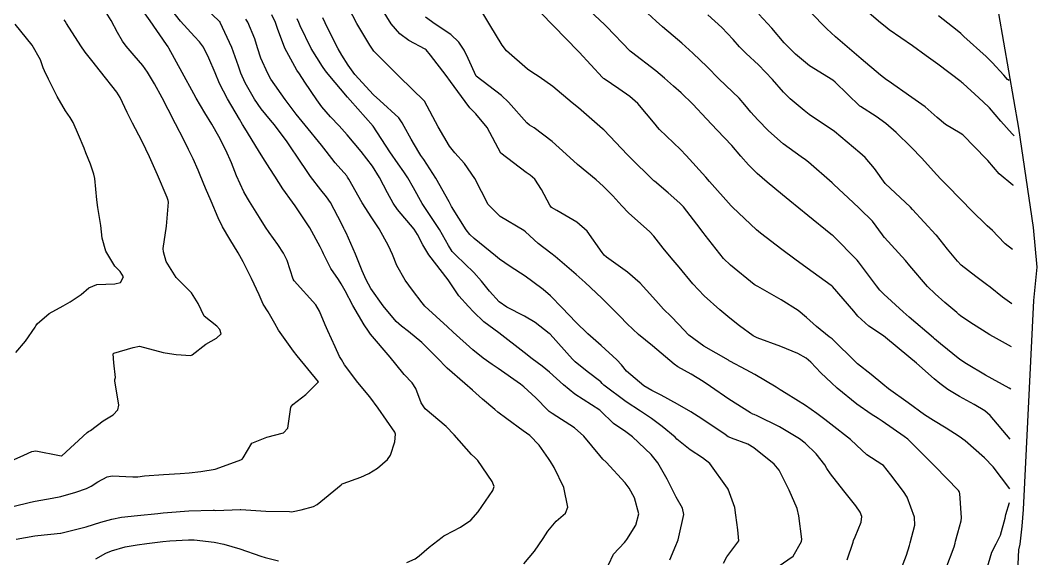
# Model space of a CAD drawing. Header units: metres. Extents: x 298520 to 308411, y 7433745 to 7450750.
# Drawn here: x 300978.7 to 301058, y 7448219.8 to 7448261.8 of the extents above; entities that cross this region are included whole.
import ezdxf

# ---------------------------------------------------------------- set-up
doc = ezdxf.new("R2010")
doc.units = ezdxf.units.M
doc.header["$LTSCALE"] = 10
for name, color, linetype in [('Area', 45, 'Continuous'), ('Curvas de Nivel 1m', 11, 'Continuous'), ('Curvas de Nivel 5m', 15, 'Continuous')]:
    doc.layers.add(name, color=color, linetype=linetype)

msp = doc.modelspace()

# ---------------------------------------------------------------- linework, layer by layer
at = {"layer": 'Area'}
msp.add_polyline3d([(301047.005, 7448330.834, 732.177), (301047.723, 7448323.263, 731.417), (301049.337, 7448313.238, 729.937), (301050.528, 7448302.772, 727.976), (301052.046, 7448289.14, 726.047), (301052.858, 7448284.347, 725.027), (301054.667, 7448267.161, 722.406), (301055.046, 7448262.375, 721.337), (301056.614, 7448253.415, 719.017), (301057.737, 7448245.663, 718.026), (301058.019, 7448242.573, 717.475), (301057.783, 7448239.98, 716.823), (301056.973, 7448223.673, 712.433), (301056.854, 7448222.381, 712.533), (301056.704, 7448220.96, 712.861), (301056.602, 7448220.527, 712.442), (301056.4, 7448216.01, 713.134)], dxfattribs=at)
at = {"layer": 'Curvas de Nivel 1m', "flags": 128}
for points, elevation in [([(300978.153, 7448223.907), (300979.545, 7448224.247), (300979.9, 7448224.334), (300981.218, 7448224.562), (300981.905, 7448224.68), (300983.068, 7448225.016), (300983.908, 7448225.315), (300984.258, 7448225.488), (300984.781, 7448225.831), (300985.517, 7448226.226), (300985.92, 7448226.29), (300987.509, 7448226.214), (300987.919, 7448226.231), (300988.42, 7448226.292), (300989.922, 7448226.405), (300991.2, 7448226.481), (300991.925, 7448226.538), (300992.822, 7448226.632), (300993.929, 7448226.817), (300994.599, 7448227.047), (300995.941, 7448227.541), (300996.051, 7448227.589), (300996.133, 7448227.698), (300996.81, 7448228.836), (300997.959, 7448229.309), (300999.267, 7448229.66), (300999.613, 7448230.01), (300999.832, 7448231.652), (300999.995, 7448231.863), (301001.007, 7448232.636), (301002.013, 7448233.63), (301000.336, 7448235.647), (301000.039, 7448236.031), (300998.889, 7448237.668), (300998.587, 7448238.192), (300998.077, 7448239.078), (300997.698, 7448239.684), (300997.375, 7448240.406), (300996.777, 7448241.693), (300996.126, 7448242.978), (300995.73, 7448243.704), (300995.093, 7448244.761), (300994.509, 7448245.716), (300994.163, 7448246.424), (300993.636, 7448247.728), (300993.194, 7448248.736), (300992.78, 7448249.741), (300992.608, 7448250.145), (300992.216, 7448251.019), (300991.869, 7448251.754), (300991.496, 7448252.496), (300990.841, 7448253.764), (300990.264, 7448254.879), (300989.801, 7448255.775), (300989.206, 7448256.864), (300988.664, 7448257.786), (300988.308, 7448258.294), (300987.612, 7448259.097), (300986.989, 7448259.81), (300986.711, 7448260.198), (300986.334, 7448260.886), (300985.818, 7448261.825), (300984.923, 7448263.276)], 702), ([(301008.885, 7448219.544), (301009.546, 7448219.835), (301009.851, 7448220.059), (301010.645, 7448220.739), (301011.644, 7448221.512), (301011.779, 7448221.605), (301011.874, 7448221.664), (301013.079, 7448222.3), (301013.887, 7448222.849), (301014.444, 7448223.482), (301015.604, 7448225.159), (301015.693, 7448225.463), (301015.536, 7448225.848), (301014.417, 7448227.483), (301014.185, 7448227.726), (301013.948, 7448227.954), (301012.593, 7448229.504), (301011.972, 7448230.144), (301010.331, 7448231.527), (301009.998, 7448232.003), (301009.59, 7448233.118), (301009.313, 7448233.541), (301008.681, 7448234.212), (301008.028, 7448235.019), (301007.604, 7448235.564), (301006.059, 7448237.347), (301005.89, 7448237.582), (301005.576, 7448238.077), (301004.679, 7448239.594), (301004.094, 7448240.722), (301003.781, 7448241.286), (301003.551, 7448241.608), (301002.975, 7448242.471), (301002.389, 7448243.626), (301002.309, 7448243.802), (301002.138, 7448244.156), (301001.331, 7448245.638), (301000.179, 7448247.369), (300999.971, 7448247.653), (300999.225, 7448248.696), (300998.601, 7448249.666), (300998.209, 7448250.276), (300997.661, 7448251.122), (300997.316, 7448251.684), (300996.249, 7448253.426), (300996.085, 7448253.702), (300995.839, 7448254.122), (300994.909, 7448255.714), (300994.291, 7448256.909), (300993.929, 7448257.726), (300993.46, 7448258.879), (300993.029, 7448259.739), (300992.724, 7448260.142), (300992.331, 7448260.556), (300991.24, 7448261.761), (300990.36, 7448262.893)], 704), ([(301047.482, 7448219.085), (301047.853, 7448220.12), (301048.087, 7448220.851), (301048.156, 7448221.077), (301048.506, 7448222.452), (301048.482, 7448223.074), (301047.908, 7448224.625), (301047.64, 7448225.083), (301046.649, 7448226.376), (301046.062, 7448227.099), (301045.944, 7448227.192), (301044.768, 7448227.934), (301043.959, 7448228.695), (301043.506, 7448229.135), (301041.975, 7448230.334), (301041.507, 7448230.686), (301040.859, 7448231.167), (301039.992, 7448231.778), (301038.475, 7448232.726), (301038.01, 7448233.011), (301037.705, 7448233.203), (301036.023, 7448234.195), (301035.355, 7448234.559), (301034.09, 7448235.249), (301034.033, 7448235.278), (301033.976, 7448235.308), (301032.05, 7448236.413), (301030.889, 7448237.282), (301030.071, 7448238.124), (301029.514, 7448238.735), (301028.924, 7448239.307), (301028.513, 7448239.739), (301028.092, 7448240.244), (301027.088, 7448241.33), (301026.115, 7448242.175), (301024.453, 7448243.365), (301024.283, 7448243.516), (301024.136, 7448243.718), (301022.948, 7448245.382), (301022.163, 7448246.078), (301020.598, 7448246.984), (301020.18, 7448247.227), (301020.035, 7448247.412), (301019.408, 7448248.635), (301018.869, 7448249.43), (301018.515, 7448249.744), (301018.208, 7448249.959), (301016.223, 7448251.46), (301015.165, 7448253.471), (301014.263, 7448254.532), (301013.794, 7448255.013), (301013.435, 7448255.493), (301012.296, 7448257.068), (301011.948, 7448257.514), (301010.725, 7448259.12), (301010.399, 7448259.529), (301010.323, 7448259.584), (301009.035, 7448260.254), (301008.335, 7448260.782), (301007.663, 7448261.567), (301006.535, 7448263.414)], 711), ([(301055.913, 7448225.29), (301054.631, 7448227.003), (301053.95, 7448227.712), (301052.432, 7448229.025), (301051.966, 7448229.374), (301050.951, 7448230.023), (301049.978, 7448230.609), (301049.267, 7448231.067), (301047.996, 7448231.984), (301046.45, 7448233.096), (301046.016, 7448233.436), (301045.109, 7448234.199), (301044.032, 7448235.041), (301043.927, 7448235.131), (301042.06, 7448236.972), (301041.845, 7448237.153), (301040.84, 7448237.938), (301040.077, 7448238.638), (301039.403, 7448239.187), (301038.091, 7448240.015), (301036.263, 7448241.057), (301036.102, 7448241.143), (301036.056, 7448241.174), (301035.992, 7448241.222), (301034.125, 7448242.729), (301033.594, 7448243.255), (301032.151, 7448245.071), (301031.999, 7448245.272), (301031.501, 7448245.938), (301030.461, 7448247.287), (301030.186, 7448247.579), (301029.271, 7448248.381), (301028.203, 7448249.284), (301028.162, 7448249.32), (301026.222, 7448251.219), (301026.16, 7448251.279), (301026.096, 7448251.342), (301024.252, 7448253.286), (301024.16, 7448253.371), (301022.269, 7448254.994), (301021.798, 7448255.395), (301020.292, 7448256.678), (301019.217, 7448257.426), (301018.649, 7448257.778), (301018.309, 7448258.032), (301016.676, 7448259.456), (301016.327, 7448259.884), (301015.368, 7448261.47), (301014.368, 7448263.123)], 713), ([(301055.963, 7448229.17), (301054.404, 7448231.006), (301053.988, 7448231.367), (301053.142, 7448231.872), (301052.005, 7448232.49), (301051.099, 7448233.044), (301050.463, 7448233.499), (301050.021, 7448233.866), (301048.64, 7448235.074), (301048.04, 7448235.578), (301046.218, 7448237.098), (301046.064, 7448237.207), (301044.928, 7448237.974), (301044.079, 7448238.756), (301043.746, 7448239.133), (301042.102, 7448241.061), (301042.056, 7448241.104), (301042.001, 7448241.152), (301040.123, 7448242.487), (301039.154, 7448243.19), (301038.14, 7448243.946), (301036.482, 7448245.217), (301036.157, 7448245.497), (301034.283, 7448247.249), (301034.231, 7448247.297), (301034.184, 7448247.35), (301032.491, 7448249.267), (301032.206, 7448249.589), (301030.677, 7448251.285), (301030.23, 7448251.756), (301028.611, 7448253.315), (301028.434, 7448253.497), (301028.257, 7448253.721), (301026.921, 7448255.334), (301026.278, 7448255.896), (301025.42, 7448256.489), (301024.292, 7448257.253), (301024.229, 7448257.298), (301024.159, 7448257.362), (301022.322, 7448259.344), (301022.279, 7448259.39), (301020.343, 7448261.41), (301018.373, 7448263.44)], 714), ([(301056.053, 7448236.37), (301054.894, 7448236.998), (301054.354, 7448237.294), (301054.068, 7448237.468), (301052.812, 7448238.286), (301052.08, 7448238.771), (301051.942, 7448238.892), (301051.787, 7448239.034), (301050.864, 7448239.821), (301050.097, 7448240.49), (301049.509, 7448241.066), (301048.127, 7448242.69), (301047.795, 7448243.083), (301046.151, 7448244.895), (301046.058, 7448245.008), (301045.989, 7448245.102), (301045.207, 7448246.158), (301044.219, 7448247.129), (301044.174, 7448247.17), (301043.695, 7448247.62), (301042.201, 7448249.02), (301042.057, 7448249.151), (301040.219, 7448250.753), (301039.987, 7448250.94), (301039.638, 7448251.179), (301038.238, 7448252.183), (301037.093, 7448253.212), (301036.261, 7448254.074), (301035.712, 7448254.673), (301035.259, 7448255.235), (301034.802, 7448255.766), (301034.283, 7448256.243), (301033.215, 7448257.261), (301032.307, 7448258.207), (301031.197, 7448259.281), (301030.33, 7448260.047), (301029.655, 7448260.619), (301028.843, 7448261.312), (301028.35, 7448261.763), (301026.649, 7448263.337)], 716), ([(300978.409, 7448221.36), (300979.869, 7448221.607), (300980.122, 7448221.634), (300981.872, 7448221.816), (300981.916, 7448221.826), (300982.103, 7448221.867), (300983.878, 7448222.323), (300985.025, 7448222.685), (300985.884, 7448222.924), (300986.632, 7448223.065), (300987.887, 7448223.214), (300989.48, 7448223.368), (300989.889, 7448223.403), (300990.221, 7448223.435), (300991.891, 7448223.569), (300993.795, 7448223.625), (300993.892, 7448223.617), (300994.006, 7448223.605), (300995.893, 7448223.662), (300995.931, 7448223.661), (300997.892, 7448223.551), (300999.747, 7448223.508), (300999.891, 7448223.499), (301000.035, 7448223.505), (301000.639, 7448223.643), (301001.624, 7448223.904), (301001.897, 7448224.05), (301003.763, 7448225.602), (301003.85, 7448225.664), (301003.914, 7448225.693), (301005.313, 7448226.195), (301005.927, 7448226.49), (301006.609, 7448226.897), (301007.392, 7448227.566), (301007.608, 7448227.902), (301007.957, 7448228.96), (301008.017, 7448229.559), (301007.965, 7448229.697), (301006.654, 7448231.573), (301006.002, 7448232.467), (301005.06, 7448233.59), (301004.027, 7448234.967), (301003.79, 7448235.363), (301003.652, 7448235.606), (301003.303, 7448236.352), (301002.736, 7448237.62), (301002.519, 7448238.075), (301002.078, 7448239.138), (301001.79, 7448239.633), (301000.111, 7448241.502), (301000.019, 7448241.651), (300999.558, 7448243.089), (300999.283, 7448243.663), (300998.82, 7448244.35), (300998.149, 7448245.277), (300997.88, 7448245.683), (300997.405, 7448246.447), (300996.629, 7448247.696), (300996.457, 7448247.967), (300996.19, 7448248.445), (300995.617, 7448249.706), (300995.211, 7448250.712), (300994.783, 7448251.714), (300994.239, 7448252.777), (300993.679, 7448253.729), (300993.132, 7448254.608), (300992.467, 7448255.747), (300992.278, 7448256.092), (300991.375, 7448257.759), (300990.322, 7448259.665), (300990.264, 7448259.771), (300990.145, 7448259.952), (300988.88, 7448261.785), (300988.354, 7448262.529)], 703), ([(301024.619, 7448219.358), (301025.021, 7448220.187), (301025.869, 7448221.097), (301025.984, 7448221.226), (301026.058, 7448221.338), (301026.757, 7448222.458), (301026.985, 7448223.329), (301026.646, 7448224.592), (301026.238, 7448225.337), (301025.919, 7448225.748), (301024.441, 7448227.363), (301024.189, 7448227.61), (301023.948, 7448227.876), (301022.689, 7448229.383), (301021.969, 7448230.042), (301020.234, 7448231.163), (301019.992, 7448231.317), (301019.885, 7448231.412), (301018.964, 7448232.387), (301018.011, 7448233.234), (301017.747, 7448233.443), (301016.025, 7448234.665), (301015.545, 7448234.984), (301014.842, 7448235.478), (301014.043, 7448236.132), (301012.509, 7448237.506), (301012.067, 7448237.91), (301010.307, 7448239.528), (301010.085, 7448239.784), (301009.336, 7448240.782), (301008.759, 7448241.55), (301008.12, 7448242.707), (301007.762, 7448243.564), (301007.462, 7448244.245), (301006.731, 7448245.574), (301006.165, 7448246.418), (301005.406, 7448247.588), (301004.371, 7448249.429), (301004.274, 7448249.599), (301004.204, 7448249.688), (301003.302, 7448250.702), (301002.603, 7448251.624), (301002.23, 7448252.097), (301000.96, 7448253.643), (301000.262, 7448254.521), (300999.399, 7448255.659), (300998.296, 7448257.228), (300998.042, 7448257.674), (300997.509, 7448258.876), (300997.24, 7448259.686), (300997.023, 7448260.382), (300996.483, 7448261.698), (300996.346, 7448261.916)], 706), ([(301029.414, 7448219.74), (301029.866, 7448220.869), (301030.001, 7448221.168), (301030.051, 7448221.297), (301030.115, 7448221.536), (301030.488, 7448223.291), (301030.386, 7448223.781), (301029.906, 7448224.645), (301029.57, 7448225.303), (301029.206, 7448226.025), (301028.459, 7448227.315), (301027.949, 7448227.952), (301026.492, 7448229.335), (301025.967, 7448229.719), (301025.009, 7448230.39), (301024.007, 7448231.37), (301023.983, 7448231.39), (301023.934, 7448231.42), (301022.002, 7448232.666), (301021.102, 7448233.399), (301020.023, 7448234.393), (301019.453, 7448234.845), (301018.659, 7448235.431), (301018.04, 7448235.916), (301016.063, 7448237.46), (301014.895, 7448238.301), (301014.079, 7448239.09), (301013.695, 7448239.494), (301012.94, 7448240.346), (301012.162, 7448241.509), (301012.104, 7448241.593), (301010.617, 7448243.525), (301010.141, 7448244.304), (301009.728, 7448245.115), (301009.452, 7448245.541), (301008.176, 7448247.077), (301007.815, 7448247.564), (301007.384, 7448248.375), (301006.77, 7448249.574), (301006.212, 7448250.442), (301005.321, 7448251.589), (301004.242, 7448252.893), (301003.605, 7448253.61), (301002.949, 7448254.308), (301002.268, 7448255.09), (301001.859, 7448255.634), (301000.944, 7448256.993), (301000.508, 7448257.648), (301000.306, 7448257.953), (300999.376, 7448259.659), (300998.806, 7448261.197), (300998.642, 7448261.667), (300998.352, 7448262.26)], 707), ([(301033.603, 7448219.497), (301033.854, 7448219.989), (301034.404, 7448220.703), (301034.788, 7448221.236), (301034.719, 7448222.075), (301034.566, 7448223.24), (301034.472, 7448223.815), (301033.956, 7448225.249), (301033.914, 7448225.333), (301032.516, 7448227.264), (301031.947, 7448227.709), (301030.996, 7448228.327), (301029.962, 7448229.168), (301029.819, 7448229.301), (301028.819, 7448230.155), (301027.977, 7448230.775), (301027.115, 7448231.329), (301025.994, 7448232.062), (301024.27, 7448233.366), (301024.14, 7448233.494), (301024.015, 7448233.622), (301022.963, 7448234.441), (301022.031, 7448235.182), (301021.814, 7448235.392), (301020.062, 7448237.34), (301019.987, 7448237.411), (301018.891, 7448238.247), (301018.076, 7448238.761), (301016.685, 7448239.454), (301016.087, 7448239.865), (301015.331, 7448240.708), (301014.717, 7448241.474), (301014.113, 7448242.16), (301012.724, 7448243.501), (301012.434, 7448243.803), (301012.14, 7448244.262), (301011.447, 7448245.517), (301010.181, 7448247.394), (301010.091, 7448247.531), (301009.416, 7448248.763), (301008.981, 7448249.548), (301008.669, 7448250.015), (301008.214, 7448250.632), (301007.57, 7448251.567), (301006.253, 7448253.58), (301004.474, 7448255.598), (301004.276, 7448255.828), (301002.754, 7448257.623), (301002.56, 7448257.881), (301002.309, 7448258.238), (301001.422, 7448259.639), (301000.584, 7448261.404), (301000.476, 7448261.649), (301000.347, 7448261.934)], 708), ([(301037.843, 7448219.232), (301039.016, 7448220.028), (301039.679, 7448221.182), (301039.698, 7448221.349), (301039.48, 7448223.184), (301039.33, 7448223.755), (301038.722, 7448225.192), (301037.936, 7448226.738), (301037.549, 7448227.204), (301035.956, 7448228.486), (301035.492, 7448228.761), (301034.209, 7448229.246), (301034.025, 7448229.31), (301033.964, 7448229.339), (301033.709, 7448229.509), (301031.977, 7448230.679), (301031.62, 7448230.916), (301031.053, 7448231.279), (301029.992, 7448231.9), (301028.719, 7448232.592), (301028.008, 7448232.967), (301027.381, 7448233.326), (301026.024, 7448234.475), (301025.636, 7448234.953), (301025.284, 7448235.351), (301024.049, 7448236.459), (301023.004, 7448237.381), (301022.072, 7448238.287), (301021.01, 7448239.401), (301020.092, 7448240.333), (301019.517, 7448240.838), (301018.731, 7448241.431), (301018.109, 7448241.87), (301016.944, 7448242.628), (301016.129, 7448243.197), (301015.804, 7448243.463), (301014.146, 7448244.804), (301013.796, 7448245.132), (301013.526, 7448245.489), (301012.379, 7448247.308), (301012.263, 7448247.509), (301012.235, 7448247.561), (301012.184, 7448247.662), (301011.16, 7448249.52), (301010.217, 7448250.973), (301009.984, 7448251.297), (301009.821, 7448251.536), (301009.226, 7448252.558), (301008.69, 7448253.553), (301008.536, 7448253.836), (301008.259, 7448254.214), (301006.777, 7448255.575), (301006.28, 7448256.03), (301004.84, 7448257.595), (301004.31, 7448258.343), (301003.833, 7448259.122), (301003.539, 7448259.612), (301003.115, 7448260.402), (301002.532, 7448261.627), (301002.349, 7448262.013)], 709), ([(301050.932, 7448219.044), (301051.59, 7448220.764), (301051.651, 7448221.033), (301051.693, 7448221.205), (301051.875, 7448221.856), (301052.126, 7448222.791), (301052.154, 7448223.027), (301052.02, 7448224.92), (301051.992, 7448225.029), (301051.915, 7448225.161), (301050.087, 7448227.058), (301050.009, 7448227.124), (301049.944, 7448227.181), (301048.06, 7448229.079), (301047.964, 7448229.159), (301047.695, 7448229.353), (301045.978, 7448230.559), (301045.648, 7448230.773), (301045.118, 7448231.113), (301043.994, 7448231.9), (301042.465, 7448233.145), (301042.017, 7448233.54), (301041.191, 7448234.329), (301040.397, 7448235.175), (301040.037, 7448235.472), (301039.4, 7448235.829), (301038.051, 7448236.387), (301036.207, 7448237.072), (301036.062, 7448237.134), (301035.908, 7448237.222), (301034.835, 7448238.003), (301034.076, 7448238.608), (301033.303, 7448239.258), (301032.094, 7448240.337), (301031.208, 7448241.279), (301030.122, 7448242.586), (301029.509, 7448243.299), (301028.881, 7448244.049), (301028.15, 7448244.991), (301027.84, 7448245.323), (301026.175, 7448246.811), (301025.654, 7448247.348), (301024.966, 7448248.134), (301024.198, 7448248.897), (301023.647, 7448249.376), (301022.215, 7448250.584), (301021.328, 7448251.399), (301020.237, 7448252.374), (301018.831, 7448253.431), (301018.471, 7448253.652), (301018.257, 7448253.838), (301016.832, 7448255.454), (301016.28, 7448255.96), (301014.303, 7448257.48), (301013.679, 7448258.852), (301013.355, 7448259.495), (301012.956, 7448260.128), (301012.335, 7448260.716), (301011.103, 7448261.522), (301010.351, 7448262.081)], 712), ([(301056.093, 7448239.71), (301055.347, 7448240.243), (301054.38, 7448241.006), (301054.106, 7448241.228), (301053.277, 7448241.857), (301052.129, 7448242.737), (301051.831, 7448243.035), (301051.068, 7448243.972), (301050.193, 7448245.059), (301050.175, 7448245.081), (301050.153, 7448245.103), (301048.344, 7448247.078), (301048.175, 7448247.252), (301046.203, 7448249.1), (301045.364, 7448250.263), (301044.636, 7448251.124), (301044.228, 7448251.501), (301042.253, 7448253.15), (301040.266, 7448254.493), (301039.882, 7448254.789), (301039.419, 7448255.183), (301038.795, 7448255.709), (301038.283, 7448256.23), (301037.42, 7448257.209), (301036.31, 7448258.357), (301035.371, 7448259.234), (301034.844, 7448259.759), (301034.334, 7448260.342), (301033.46, 7448261.259), (301032.358, 7448262.259)], 717), ([(301056.143, 7448243.96), (301055.559, 7448244.401), (301054.98, 7448244.998), (301054.578, 7448245.424), (301054.161, 7448245.807), (301052.904, 7448247.023), (301052.184, 7448247.768), (301050.945, 7448249.049), (301050.571, 7448249.419), (301050.21, 7448249.792), (301049.059, 7448251.072), (301048.236, 7448251.925), (301047.047, 7448253.092), (301046.26, 7448253.79), (301045.492, 7448254.339), (301044.273, 7448255.096), (301044.226, 7448255.13), (301042.292, 7448257.018), (301042.117, 7448257.152), (301040.31, 7448258.286), (301039.204, 7448259.187), (301038.757, 7448259.623), (301038.332, 7448260.085), (301037.35, 7448261.21), (301036.359, 7448262.302)], 718), ([(301056.203, 7448248.94), (301056.147, 7448248.981), (301055.082, 7448249.868), (301054.222, 7448250.883), (301054.116, 7448251.011), (301052.251, 7448252.899), (301052.06, 7448253.033), (301050.916, 7448253.707), (301050.265, 7448254.251), (301049.321, 7448255.07), (301048.28, 7448255.82), (301046.431, 7448257.099), (301046.294, 7448257.199), (301045.85, 7448257.557), (301044.318, 7448258.833), (301043.97, 7448259.134), (301042.337, 7448260.532), (301041.651, 7448261.157), (301040.363, 7448262.505)], 719), ([(301055.873, 7448257.13), (301055.742, 7448257.225), (301055.452, 7448257.546), (301054.545, 7448258.552), (301054.319, 7448258.778), (301054.07, 7448259.013), (301052.338, 7448260.581), (301052.101, 7448260.794), (301051.814, 7448261.038), (301050.36, 7448262.184)], 721), ([(300978.267, 7448227.579), (300979.023, 7448227.899), (300979.645, 7448228.194), (300979.946, 7448228.242), (300981.787, 7448227.872), (300981.943, 7448227.854), (300981.992, 7448227.869), (300983.961, 7448229.688), (300984.051, 7448229.75), (300984.213, 7448229.837), (300985.218, 7448230.584), (300985.982, 7448231.061), (300986.347, 7448231.457), (300986.429, 7448231.816), (300986.116, 7448233.714), (300986.12, 7448233.819), (300986.16, 7448233.963), (300986.026, 7448235.111), (300985.99, 7448235.82), (300986.003, 7448235.851), (300986.034, 7448235.862), (300987.541, 7448236.297), (300988.042, 7448236.407), (300989.885, 7448235.922), (300990.035, 7448235.881), (300990.897, 7448235.761), (300992.032, 7448235.679), (300992.16, 7448235.748), (300993.219, 7448236.559), (300994.053, 7448237.034), (300994.399, 7448237.375), (300994.316, 7448237.717), (300994.065, 7448237.974), (300993.088, 7448238.749), (300992.626, 7448239.742), (300992.095, 7448240.58), (300990.903, 7448241.762), (300990.125, 7448243.028), (300989.902, 7448243.772), (300989.876, 7448244.033), (300990.153, 7448245.77), (300990.293, 7448247.657), (300990.277, 7448247.769), (300990.185, 7448248.016), (300989.431, 7448249.778), (300988.822, 7448251.179), (300988.541, 7448251.787), (300988.232, 7448252.418), (300987.5, 7448253.801), (300987.086, 7448254.633), (300986.541, 7448255.816), (300986.279, 7448256.23), (300985.007, 7448257.833), (300984.311, 7448258.688), (300983.804, 7448259.334), (300983.461, 7448259.849), (300982.34, 7448261.593), (300982.233, 7448261.752), (300982.161, 7448261.863)], 701), ([(301054.127, 7448219.007), (301054.524, 7448220.336), (301054.851, 7448221), (301055.19, 7448221.68), (301055.554, 7448222.993), (301055.615, 7448223.273), (301055.903, 7448224.22)], 713), ([(300984.644, 7448219.832), (300985.406, 7448220.268), (300985.852, 7448220.458), (300986.916, 7448220.751), (300987.86, 7448220.927), (300988.621, 7448221.029), (300989.864, 7448221.181), (300990.394, 7448221.236), (300991.866, 7448221.315), (300992.303, 7448221.306), (300993.864, 7448221.115), (300994.614, 7448220.96), (300995.856, 7448220.599), (300997.5, 7448220.032), (300997.847, 7448219.924), (300998.888, 7448219.664)], 704)]:
    msp.add_lwpolyline(points, dxfattribs=dict(at, elevation=elevation))
at = {"layer": 'Curvas de Nivel 5m', "flags": 128}
for points, elevation in [([(301018.01, 7448219.437), (301018.853, 7448220.431), (301019.522, 7448221.415), (301019.879, 7448221.98), (301020.535, 7448222.755), (301021.255, 7448223.396), (301021.45, 7448223.842), (301021.138, 7448225.398), (301020.394, 7448226.947), (301020.095, 7448227.408), (301019.945, 7448227.642), (301019.218, 7448228.684), (301018.481, 7448229.432), (301017.969, 7448229.818), (301016.68, 7448230.755), (301015.99, 7448231.267), (301015.745, 7448231.464), (301014.801, 7448232.279), (301014.008, 7448232.99), (301013.416, 7448233.496), (301012.025, 7448234.702), (301011.223, 7448235.518), (301010.051, 7448236.708), (301009.03, 7448237.545), (301008.477, 7448237.964), (301008.071, 7448238.343), (301007.048, 7448239.57), (301006.096, 7448240.906), (301005.723, 7448241.584), (301005.42, 7448242.281), (301004.9, 7448243.592), (301004.149, 7448245.25), (301004.035, 7448245.485), (301003.975, 7448245.603), (301003.786, 7448245.979), (301002.93, 7448247.619), (301002.632, 7448248.068), (301002.193, 7448248.599), (301001.382, 7448249.638), (301000.22, 7448251.377), (301000.035, 7448251.652), (300999.547, 7448252.343), (300998.564, 7448253.667), (300998.257, 7448254.05), (300997.521, 7448254.937), (300996.999, 7448255.689), (300996.292, 7448256.948), (300995.946, 7448257.704), (300995.753, 7448258.261), (300995.24, 7448259.711), (300994.342, 7448261.672), (300994.325, 7448261.702), (300994.305, 7448261.721), (300992.37, 7448263.581)], 705), ([(301043.228, 7448219.757), (301043.699, 7448221.132), (301043.741, 7448221.255), (301043.869, 7448221.545), (301044.336, 7448222.676), (301044.389, 7448223.123), (301044.247, 7448223.476), (301043.901, 7448223.961), (301042.985, 7448225.139), (301041.932, 7448226.448), (301041.663, 7448226.878), (301041.5, 7448227.157), (301040.811, 7448228.026), (301039.96, 7448228.851), (301039.528, 7448229.184), (301037.972, 7448230.115), (301036.229, 7448230.969), (301035.981, 7448231.074), (301035.879, 7448231.119), (301035.69, 7448231.224), (301033.998, 7448232.285), (301032.587, 7448233.264), (301032.017, 7448233.655), (301031.067, 7448234.235), (301030.028, 7448234.813), (301029.744, 7448235.008), (301029.396, 7448235.3), (301028.05, 7448236.438), (301026.956, 7448237.331), (301026.071, 7448238.153), (301025.494, 7448238.765), (301024.907, 7448239.358), (301024.488, 7448239.765), (301024.091, 7448240.155), (301022.802, 7448241.383), (301022.112, 7448241.994), (301020.462, 7448243.407), (301020.135, 7448243.655), (301019.138, 7448244.42), (301018.152, 7448245.337), (301018.016, 7448245.441), (301016.169, 7448246.537), (301015.223, 7448247.47), (301014.203, 7448249.48), (301013.385, 7448250.662), (301012.647, 7448251.504), (301012.231, 7448252.023), (301011.345, 7448253.519), (301010.273, 7448255.53), (301008.301, 7448257.451), (301008.187, 7448257.561), (301006.321, 7448259.428), (301006.209, 7448259.581), (301006.005, 7448259.904), (301004.986, 7448261.594), (301004.361, 7448262.782)], 710), ([(301056.253, 7448252.81), (301056.106, 7448252.982), (301055.235, 7448253.968), (301054.341, 7448255.009), (301054.274, 7448255.083), (301053.517, 7448255.781), (301052.292, 7448256.893), (301052.22, 7448256.959), (301052.124, 7448257.033), (301050.313, 7448258.398), (301049.406, 7448259.069), (301048.33, 7448259.836), (301046.513, 7448261.098), (301046.345, 7448261.226), (301045.686, 7448261.777), (301044.369, 7448262.886)], 720), ([(301056.013, 7448233.06), (301055.874, 7448233.132), (301054.024, 7448234.159), (301052.545, 7448235.025), (301052.038, 7448235.371), (301050.524, 7448236.585), (301050.062, 7448236.974), (301049.959, 7448237.061), (301048.079, 7448238.679), (301047.611, 7448239.085), (301046.097, 7448240.463), (301045.784, 7448240.789), (301045.528, 7448241.109), (301044.131, 7448242.983), (301044.008, 7448243.131), (301042.152, 7448245.015), (301042.077, 7448245.076), (301041.971, 7448245.153), (301040.174, 7448246.594), (301039.477, 7448247.181), (301038.76, 7448247.762), (301038.193, 7448248.221), (301036.99, 7448249.212), (301036.209, 7448249.872), (301035.532, 7448250.546), (301034.935, 7448251.239), (301034.235, 7448252.057), (301033.101, 7448253.262), (301032.262, 7448254.137), (301031.188, 7448255.281), (301030.282, 7448256.185), (301029.694, 7448256.706), (301029, 7448257.309), (301028.302, 7448257.895), (301026.426, 7448259.339), (301026.324, 7448259.433), (301024.467, 7448261.359), (301024.345, 7448261.478), (301023.142, 7448262.597)], 715), ([(300978.381, 7448235.907), (300979.137, 7448236.808), (300979.895, 7448237.892), (300979.958, 7448237.997), (300980.065, 7448238.144), (300981.006, 7448238.948), (300982.08, 7448239.56), (300982.63, 7448239.862), (300983.502, 7448240.439), (300984.1, 7448240.957), (300984.708, 7448241.23), (300986.105, 7448241.268), (300986.549, 7448241.37), (300986.793, 7448241.81), (300986.53, 7448242.227), (300986.121, 7448242.662), (300985.407, 7448243.827), (300985.136, 7448244.837), (300985.012, 7448245.831), (300984.782, 7448247.226), (300984.71, 7448247.835), (300984.556, 7448249.479), (300984.478, 7448249.837), (300984.211, 7448250.602), (300983.858, 7448251.484), (300983.715, 7448251.848), (300983.289, 7448252.9), (300982.877, 7448253.861), (300982.642, 7448254.249), (300982.262, 7448254.778), (300981.609, 7448255.877), (300980.935, 7448257.242), (300980.624, 7448257.887), (300980.535, 7448258.116), (300980.311, 7448258.746), (300979.672, 7448259.897), (300978.339, 7448261.54)], 700)]:
    msp.add_lwpolyline(points, dxfattribs=dict(at, elevation=elevation))

doc.saveas('drawing.dxf')
